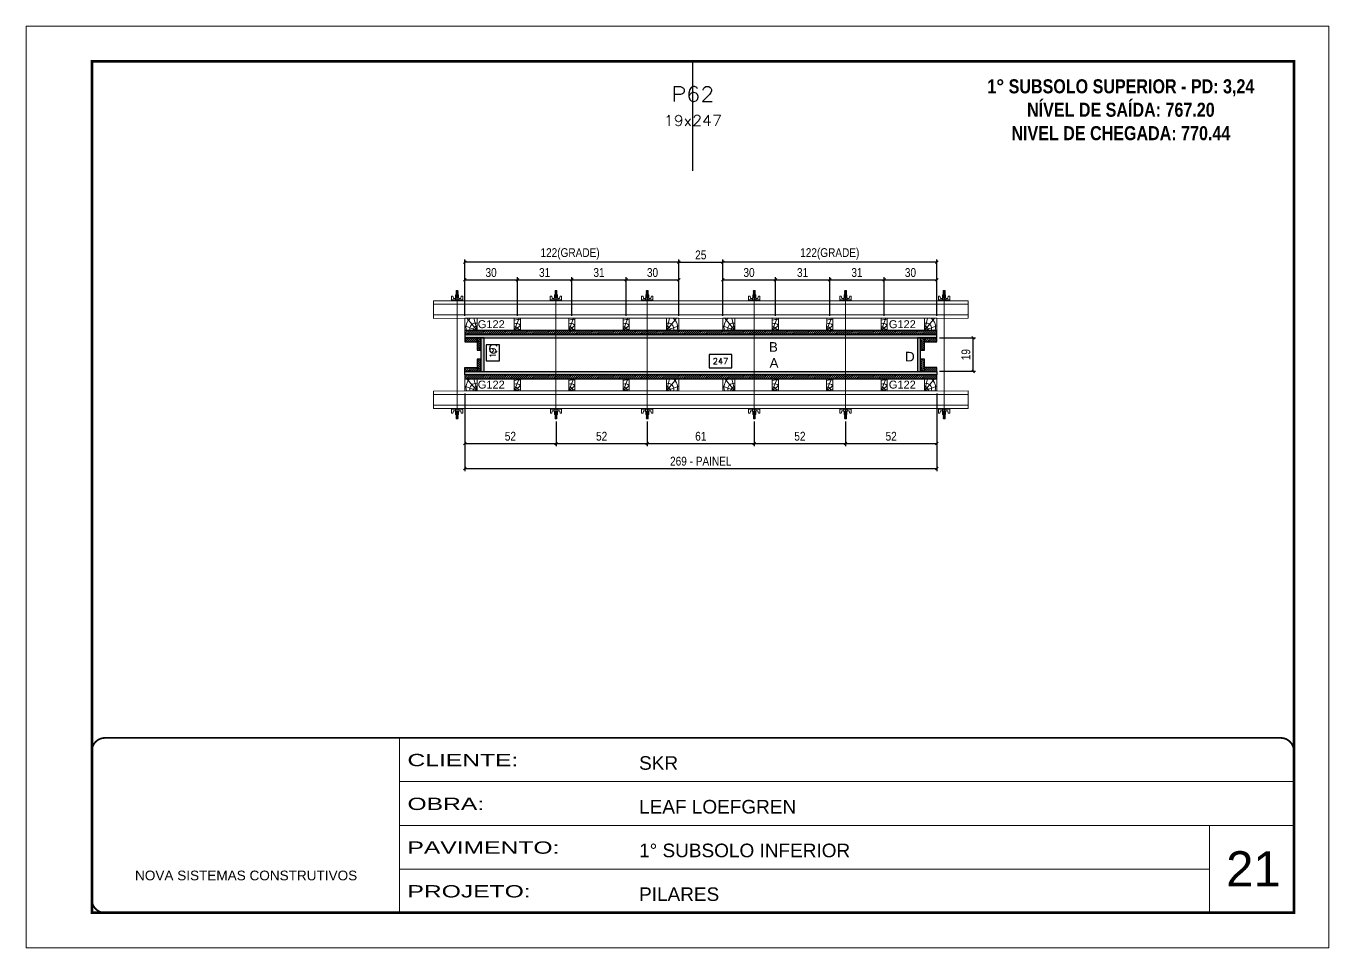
# Model space of a CAD drawing. Extents: x 14400 to 27878, y -21631 to 6985.
# Drawn here: x 14413 to 15898, y 192 to 1242 of the extents above; entities that cross this region are included whole.
import ezdxf
from ezdxf.enums import TextEntityAlignment as Align

# ---------------------------------------------------------------- set-up
doc = ezdxf.new("R2010")
doc.units = 0
for name, pattern in [('CONTINUO', [0]), ('DASHED', [0.75, 0.5, -0.25]), ('HIDDEN', [0.375, 0.25, -0.125])]:
    doc.linetypes.add(name, pattern=pattern)
for name, color, linetype, lineweight in [('CARIMBO', 255, 'Continuous', 9), ('Folhas', 255, 'Continuous', 9), ('Hachura', 251, 'Continuous', 9), ('Madeira', 126, 'Continuous', 18), ('Perfil Metálico', 224, 'Continuous', 18), ('SARRAFO DE PRESSAO', 251, 'DASHED', 9), ('Texto Seção', 7, 'Continuous', 15)]:
    doc.layers.add(name, color=color, linetype=linetype, lineweight=lineweight)
for name, color, linetype in [('CHAPA', 1, 'Continuous'), ('COTA', 241, 'Continuous'), ('NOMENCLATURA', 7, 'Continuous'), ('SARRAFO', 251, 'Continuous'), ('Texto de Titulo', 7, 'Continuous'), ('Texto Qtd Sarr', 242, 'Continuous'), ('TEXTO_GERAL', 7, 'Continuous')]:
    doc.layers.add(name, color=color, linetype=linetype)
doc.styles.add('ARIAL', font='arial.ttf')
doc.styles.add('COTA TECNICA 2X', font='techl___.ttf', dxfattribs={"height": 10})
doc.styles.add('ROMANC', font='techb___.ttf', dxfattribs={"height": 2.5})
doc.styles.add('ROMANS', font='romans.shx')
doc.styles.add('SANSSERIF', font='sas_____.pfb')
doc.styles.add('Tecnologia', font='')
doc.styles.get('Tecnologia').set_extended_font_data('Forgotten Futurist')
doc.dimstyles.new('SECAO PILAR', dxfattribs={"dimtxt": 10, "dimasz": 3, "dimexe": 3, "dimexo": 3, "dimgap": 3, "dimtad": 1, "dimdec": 1, "dimlfac": 0.5, "dimzin": 12, "dimdsep": 46, "dimtxsty": 'COTA TECNICA 2X', "dimblk1": 'OBLIQUE', "dimblk2": 'OBLIQUE', "dimsah": 1, "dimcen": 0.9, "dimclrd": 256, "dimclre": 256, "dimclrt": 256, "dimadec": 1, "dimazin": 3, "dimtfac": 1, "dimtdec": 1, "dimtmove": 0, "dimatfit": 3, "dimfxl": 1, "dimtolj": 1, "dimtzin": 12, "dimarcsym": 0})
doc.dimstyles.new('SECÇÃO 2', dxfattribs={"dimtxt": 7, "dimasz": 6, "dimexe": 0.18, "dimexo": 2, "dimgap": -4, "dimtad": 3, "dimdec": 1, "dimlfac": 0.5, "dimzin": 12, "dimdsep": 46, "dimtxsty": 'ROMANS', "dimblk": 'ARCHTICK', "dimcen": 0.09, "dimse1": 1, "dimse2": 1, "dimsd1": 1, "dimsd2": 1, "dimclrd": 180, "dimclre": 5, "dimclrt": 1, "dimadec": 0, "dimazin": 3, "dimtfac": 1, "dimtdec": 1, "dimtofl": 0, "dimtmove": 0, "dimatfit": 3, "dimldrblk": 'ARCHTICK', "dimfxl": 1, "dimtolj": 1, "dimtzin": 0, "dimarcsym": 0})
pattern_1 = [(225, (5789.5154, -22042.8167), (1.12253202, -1.12253202), [])]

# ---------------------------------------------------------------- blocks, each defined once
blk = doc.blocks.new('9999999999')
at = {"color": 30, "linetype": 'CONTINUO'}
for p, q in [((98564.6, 34230.2), (98564.6, 34429.4)), ((98564.6, 34379.6), (99584, 34379.6)), ((98564.6, 34329.8), (99488, 34329.8)), ((99584, 34329.8), (99488, 34329.8)), ((99488, 34329.8), (99488, 34230.2)), ((98564.6, 34280), (99488, 34280))]:
    blk.add_line(p, q, dxfattribs=at)
at = {"color": 30, "linetype": 'CONTINUO', "const_width": 2}
blk.add_lwpolyline([(99584, 34230.2), (99584, 34414.4, 0.414214), (99569, 34429.4), (98229, 34429.4, 0.414214), (98214, 34414.4), (98214, 34245.2, 0.414214), (98229, 34230.2), (99584, 34230.2)], format="xyb", dxfattribs=at)
at = {"layer": 'Folhas'}
blk.add_lwpolyline([(98139, 34190.2), (99624, 34190.2), (99624, 35240.2), (98139, 35240.2)], close=True, dxfattribs=at)
at = {"layer": 'Folhas', "color": 30, "const_width": 3}
blk.add_lwpolyline([(98214, 34230.2), (99584, 34230.2), (99584, 35200.2), (98214, 35200.2)], close=True, dxfattribs=at)
at = {"color": 7, "linetype": 'Continuous', "ltscale": 5, "style": 'ARIAL'}
for s, height, p in [('SKR', 15.48, (98837.7, 34393.1)), ('LEAF LOEFGREN', 15.483, (98837.7, 34343.3)), ('1° SUBSOLO INFERIOR', 15.483, (98837.7, 34293.5)), ('NOVA SISTEMAS CONSTRUTIVOS', 11.059, (98263.2, 34267.2)), ('PILARES', 15.48, (98837.7, 34243.7))]:
    blk.add_text(s, height=height, dxfattribs=at).set_placement(p)
at = {"layer": 'Folhas', "color": 7, "style": 'Tecnologia', "width": 1.5}
for s, p in [('CLIENTE:', (98573.7, 34397.2)), ('OBRA:', (98573.7, 34347.3)), ('PAVIMENTO:', (98573.7, 34297.5)), ('PROJETO:', (98573.7, 34247.7))]:
    blk.add_text(s, height=14, dxfattribs=at).set_placement(p)
blk = doc.blocks.new('*D1038')
at = {"layer": 'COTA', "color": 180, "lineweight": -2, "transparency": 16777216}
for p, q in [((14952.9, 878.7), (14937.9, 878.7)), ((14937.9, 878.7), (14937.9, 860.7)), ((14952.9, 860.7), (14952.9, 878.7)), ((14937.9, 860.7), (14952.9, 860.7))]:
    blk.add_line(p, q, dxfattribs=at)
at = {"layer": 'Defpoints', "color": 0, "transparency": 16777216}
for p in [(14952.8, 886.6), (14952.8, 848.6), (14956.9, 848.6)]:
    blk.add_point(p, dxfattribs=at)
at = {"layer": 'COTA', "color": 1, "transparency": 16777216, "insert": (14945.4, 869.7), "char_height": 7, "attachment_point": 5, "rotation": 90, "style": 'ROMANS'}
blk.add_mtext('\\A1;19', dxfattribs=at)
blk = doc.blocks.new('_ArchTick')
at = {"color": 0, "linetype": 'ByBlock', "const_width": 0.15}
blk.add_lwpolyline([(-0.5, -0.5), (0.5, 0.5)], dxfattribs=at)
blk = doc.blocks.new('*D1039')
at = {"layer": 'COTA', "color": 180, "lineweight": -2, "transparency": 16777216}
for p, q in [((15218, 867.6), (15192, 867.6)), ((15192, 867.6), (15192, 852.6)), ((15218, 852.6), (15218, 867.6)), ((15192, 852.6), (15218, 852.6))]:
    blk.add_line(p, q, dxfattribs=at)
at = {"layer": 'Defpoints', "color": 0, "transparency": 16777216}
for p in [(14935.5, 848.6), (15429.5, 848.6), (15429.5, 848.6)]:
    blk.add_point(p, dxfattribs=at)
at = {"layer": 'COTA', "color": 1, "transparency": 16777216, "insert": (15205, 860.1), "char_height": 7, "attachment_point": 5, "style": 'ROMANS'}
blk.add_mtext('\\A1;247', dxfattribs=at)
blk = doc.blocks.new('_Oblique')
at = {"color": 0, "linetype": 'ByBlock', "lineweight": -2}
blk.add_line((-0.5, -0.5), (0.5, 0.5), dxfattribs=at)
blk = doc.blocks.new('*D1040')
at = {"layer": 'COTA', "lineweight": -2, "transparency": 16777216}
for p, q in [((14913.5, 823.2), (14913.5, 735)), ((15451.5, 823.2), (15451.5, 735)), ((14913.5, 738), (15451.5, 738))]:
    blk.add_line(p, q, dxfattribs=at)
at = {"layer": 'Defpoints', "color": 0, "transparency": 16777216}
for p in [(14913.5, 826.2), (15451.5, 826.2), (15451.5, 738)]:
    blk.add_point(p, dxfattribs=at)
at = {"layer": 'COTA', "lineweight": -2, "transparency": 16777216, "xscale": 3, "yscale": 3, "zscale": 3, "rotation": 180}
blk.add_blockref('_Oblique', (14913.5, 738), dxfattribs=at)
at = {"layer": 'COTA', "lineweight": -2, "transparency": 16777216, "xscale": 3, "yscale": 3, "zscale": 3}
blk.add_blockref('_Oblique', (15451.5, 738), dxfattribs=at)
at = {"layer": 'COTA', "transparency": 16777216, "insert": (15182.5, 746.2), "char_height": 10, "attachment_point": 5, "style": 'COTA TECNICA 2X'}
blk.add_mtext('\\A1;269 - PAINEL', dxfattribs=at)
blk = doc.blocks.new('*D1041')
at = {"layer": 'COTA', "lineweight": -2, "transparency": 16777216}
for p, q in [((14913.5, 823.2), (14913.5, 763.5)), ((15017.5, 791.4), (15017.5, 763.5)), ((14913.5, 766.5), (15017.5, 766.5))]:
    blk.add_line(p, q, dxfattribs=at)
at = {"layer": 'Defpoints', "color": 0, "transparency": 16777216}
for p in [(14913.5, 826.2), (15017.5, 794.4), (15017.5, 766.5)]:
    blk.add_point(p, dxfattribs=at)
at = {"layer": 'COTA', "lineweight": -2, "transparency": 16777216, "xscale": 3, "yscale": 3, "zscale": 3, "rotation": 180}
blk.add_blockref('_Oblique', (14913.5, 766.5), dxfattribs=at)
at = {"layer": 'COTA', "lineweight": -2, "transparency": 16777216, "xscale": 3, "yscale": 3, "zscale": 3}
blk.add_blockref('_Oblique', (15017.5, 766.5), dxfattribs=at)
at = {"layer": 'COTA', "transparency": 16777216, "insert": (14965.5, 774.6), "char_height": 10, "attachment_point": 5, "style": 'COTA TECNICA 2X'}
blk.add_mtext('\\A1;52', dxfattribs=at)
blk = doc.blocks.new('C')
at = {"layer": 'Hachura', "color": 0}
for p, q in [((0, 3.22), (0, -3.22)), ((0.45, 3.22), (0, 3.22)), ((0.46, 3.16), (0, 3.16)), ((0.46, 3.05), (0, 3.05)), ((0.46, 2.88), (0, 2.88)), ((0, 2.75), (0, -1.16)), ((0.46, 2.65), (0, 2.65)), ((0.46, 2.23), (0, 2.23)), ((0.46, 1.51), (0, 1.51)), ((0.39, 0.49), (0.17, 0.49)), ((0.45, -3.23), (0.45, 3.22)), ((0.45, 3.22), (2.58, 3.22)), ((1.74, 0.97), (0.45, 0.97)), ((1.45, 0.1), (0.45, 0.1)), ((1.35, 1.94), (1.35, 0.96)), ((2.58, 2.39), (1.47, 2.09)), ((1.74, -0.97), (1.74, 0.97)), ((1.74, 0.97), (1.74, 0.84)), ((1.74, 0.97), (1.74, 0.84)), ((1.74, 0.84), (3.35, 0.84)), ((3.35, 0.45), (1.74, 0.45)), ((2.58, 3.22), (2.58, 2.39)), ((3.32, 0.84), (3.32, -0.84)), ((3.35, 0.84), (3.35, -0.84)), ((3.68, 0.45), (3.35, 0.45)), ((3.84, -0.52), (3.35, 0.45)), ((3.35, 0.06), (3.67, -0.57)), ((3.68, 0.45), (4.16, -0.52)), ((3.72, 0.5), (4.25, -0.57)), ((4.37, -0.55), (3.83, 0.53)), ((4.15, 0.45), (3.93, 0.45)), ((4.42, -0.52), (3.93, 0.45)), ((4.15, 0.45), (4.26, 0.45)), ((4.26, 0.45), (4.74, -0.52)), ((4.3, 0.5), (4.83, -0.57)), ((4.95, -0.55), (4.41, 0.53)), ((4.51, 0.45), (4.84, 0.45)), ((5, -0.52), (4.51, 0.45)), ((4.84, 0.45), (5.32, -0.52)), ((4.88, 0.5), (5.41, -0.57)), ((5.53, -0.55), (4.99, 0.53)), ((5.58, -0.52), (5.09, 0.45)), ((5.42, 0.45), (5.09, 0.45)), ((5.58, -0.52), (5.09, 0.45)), ((5.42, 0.45), (5.74, -0.19)), ((5.46, 0.5), (5.74, -0.07)), ((5.74, 0.19), (5.57, 0.53)), ((5.74, 0.32), (5.68, 0.45)), ((5.68, 0.45), (5.74, 0.45)), ((5.74, 0.45), (5.9, 0.29)), ((5.74, 0.45), (5.74, -0.52)), ((5.9, -0.36), (5.9, 0.29)), ((0.45, 0), (0, 0)), ((0.46, -1.52), (0, -1.52)), ((0.46, -2.23), (0, -2.23)), ((0.46, -2.65), (0, -2.65)), ((0.46, -2.88), (0, -2.88)), ((0.46, -3.05), (0, -3.05)), ((0.46, -3.16), (0, -3.16)), ((0, -3.22), (2.57, -3.22)), ((0.08, -0.48), (0.29, -0.48)), ((0.29, -0.48), (0.4, -0.48)), ((0.45, 0), (0.45, -0.97)), ((0.45, -0.16), (1.45, -0.16)), ((0.45, -0.65), (0.45, -0.32)), ((0.45, -3.23), (0.45, -0.65)), ((0.45, -0.97), (1.74, -0.97)), ((1.35, -1.94), (1.35, -0.97)), ((2.58, -2.39), (1.47, -2.1)), ((3.35, -0.32), (1.74, -0.32)), ((3.35, -0.84), (1.74, -0.84)), ((2.58, -3.23), (2.58, -2.39)), ((3.35, -0.07), (3.58, -0.52)), ((3.35, -0.52), (3.58, -0.52)), ((3.84, -0.52), (4.16, -0.52)), ((4.42, -0.52), (4.74, -0.52)), ((4.63, -0.52), (4.74, -0.52)), ((5, -0.52), (5.32, -0.52)), ((5.58, -0.52), (5.74, -0.52)), ((5.74, -0.52), (5.9, -0.36)), ((5.74, -0.52), (5.74, -0.52))]:
    blk.add_line(p, q, dxfattribs=at)
for centre, radius, start, end in [((1.52, 1.94), 0.161, 104.74356, 180), ((1.44, -0.03), 0.129, 272.69497, 87.30503), ((3.81, 0.39), 0.143, 25.56881, 154.43119), ((4.39, 0.39), 0.143, 25.56881, 154.43119), ((4.97, 0.39), 0.143, 25.56881, 154.43119), ((5.55, 0.39), 0.143, 25.56881, 154.43119), ((0.17, -0.37), 0.174, 221.74404, 317.85924), ((1.52, -1.94), 0.161, 180, 255.25644), ((3.71, -0.4), 0.174, 222.14076, 318.25596), ((4.29, -0.4), 0.174, 222.14076, 318.25596), ((4.87, -0.4), 0.174, 222.14076, 318.25596), ((5.45, -0.4), 0.174, 222.14076, 318.25596), ((5.61, -0.4), 0.174, 317.85924, 318.25596)]:
    blk.add_arc(centre, radius, start, end, dxfattribs=at)
blk = doc.blocks.new('*D1059')
at = {"layer": 'COTA', "lineweight": -2, "transparency": 16777216}
for p, q in [((15243.5, 791.4), (15243.5, 763.5)), ((15347.5, 791.4), (15347.5, 763.5)), ((15243.5, 766.5), (15347.5, 766.5))]:
    blk.add_line(p, q, dxfattribs=at)
at = {"layer": 'Defpoints', "color": 0, "transparency": 16777216}
for p in [(15243.5, 794.4), (15347.5, 794.4), (15347.5, 766.5)]:
    blk.add_point(p, dxfattribs=at)
at = {"layer": 'COTA', "lineweight": -2, "transparency": 16777216, "xscale": 3, "yscale": 3, "zscale": 3, "rotation": 180}
blk.add_blockref('_Oblique', (15243.5, 766.5), dxfattribs=at)
at = {"layer": 'COTA', "lineweight": -2, "transparency": 16777216, "xscale": 3, "yscale": 3, "zscale": 3}
blk.add_blockref('_Oblique', (15347.5, 766.5), dxfattribs=at)
at = {"layer": 'COTA', "transparency": 16777216, "insert": (15295.5, 774.6), "char_height": 10, "attachment_point": 5, "style": 'COTA TECNICA 2X'}
blk.add_mtext('\\A1;52', dxfattribs=at)
blk = doc.blocks.new('*D1060')
at = {"layer": 'COTA', "lineweight": -2, "transparency": 16777216}
for p, q in [((15454.5, 886.6), (15495.8, 886.6)), ((15492.8, 848.6), (15492.8, 886.6)), ((15454.5, 848.6), (15495.8, 848.6))]:
    blk.add_line(p, q, dxfattribs=at)
at = {"layer": 'Defpoints', "color": 0, "transparency": 16777216}
for p in [(15451.5, 886.6), (15492.8, 886.6), (15451.5, 848.6)]:
    blk.add_point(p, dxfattribs=at)
at = {"layer": 'COTA', "lineweight": -2, "transparency": 16777216, "xscale": 3, "yscale": 3, "zscale": 3}
for p, rotation in [((15492.8, 886.6), 90), ((15492.8, 848.6), 270)]:
    blk.add_blockref('_Oblique', p, dxfattribs=dict(at, rotation=rotation))
at = {"layer": 'COTA', "transparency": 16777216, "insert": (15484.7, 867.6), "char_height": 10, "attachment_point": 5, "rotation": 90, "style": 'COTA TECNICA 2X'}
blk.add_mtext('\\A1;19', dxfattribs=at)
blk = doc.blocks.new('*D1061')
at = {"layer": 'COTA', "lineweight": -2, "transparency": 16777216}
for p, q in [((15017.5, 791.4), (15017.5, 763.5)), ((15121.5, 791.4), (15121.5, 763.5)), ((15017.5, 766.5), (15121.5, 766.5))]:
    blk.add_line(p, q, dxfattribs=at)
at = {"layer": 'Defpoints', "color": 0, "transparency": 16777216}
for p in [(15017.5, 794.4), (15121.5, 794.4), (15121.5, 766.5)]:
    blk.add_point(p, dxfattribs=at)
at = {"layer": 'COTA', "lineweight": -2, "transparency": 16777216, "xscale": 3, "yscale": 3, "zscale": 3, "rotation": 180}
blk.add_blockref('_Oblique', (15017.5, 766.5), dxfattribs=at)
at = {"layer": 'COTA', "lineweight": -2, "transparency": 16777216, "xscale": 3, "yscale": 3, "zscale": 3}
blk.add_blockref('_Oblique', (15121.5, 766.5), dxfattribs=at)
at = {"layer": 'COTA', "transparency": 16777216, "insert": (15069.5, 774.6), "char_height": 10, "attachment_point": 5, "style": 'COTA TECNICA 2X'}
blk.add_mtext('\\A1;52', dxfattribs=at)
blk = doc.blocks.new('PONTALETE')
at = {"layer": 'Madeira'}
for q in [(2.71, 7), (7, 5.76), (7, 1.74)]:
    blk.add_line((0, 0), q, dxfattribs=at)
blk.add_lwpolyline([(0, 0), (7, 0), (7, 7), (0, 7)], close=True, dxfattribs=at)
for centre, radius, start, end in [((2.04, 0.06), 6.23, 37.28179, 109.09128), ((1.09, 0.9), 3.19, 343.60304, 109.98471), ((-0.21, -0.78), 3.09, 14.63219, 86.0383)]:
    blk.add_arc(centre, radius, start, end, dxfattribs=at)
blk = doc.blocks.new('MEIO PONTALETE')
at = {"layer": 'Madeira'}
for q in [(2.71, 7), (3.5, 2.88), (3.5, 0.87)]:
    blk.add_line((0, 0), q, dxfattribs=at)
blk.add_lwpolyline([(0, 0), (3.5, 0), (3.5, 7), (0, 7)], close=True, dxfattribs=at)
for centre, radius, start, end in [((2.04, 0.06), 6.23, 76.44987, 109.09128), ((1.09, 0.9), 3.19, 40.90626, 109.98471), ((-0.21, -0.78), 3.09, 14.63219, 86.0383)]:
    blk.add_arc(centre, radius, start, end, dxfattribs=at)
blk = doc.blocks.new('*D1042')
at = {"layer": 'COTA', "lineweight": -2, "transparency": 16777216}
for p, q in [((15207.5, 912), (15207.5, 955.9)), ((15207.5, 952.9), (15267.5, 952.9)), ((15267.5, 912), (15267.5, 955.9))]:
    blk.add_line(p, q, dxfattribs=at)
at = {"layer": 'Defpoints', "color": 0, "transparency": 16777216}
for p in [(15267.5, 952.9), (15207.5, 909), (15267.5, 909)]:
    blk.add_point(p, dxfattribs=at)
at = {"layer": 'COTA', "lineweight": -2, "transparency": 16777216, "xscale": 3, "yscale": 3, "zscale": 3, "rotation": 180}
blk.add_blockref('_Oblique', (15207.5, 952.9), dxfattribs=at)
at = {"layer": 'COTA', "lineweight": -2, "transparency": 16777216, "xscale": 3, "yscale": 3, "zscale": 3}
blk.add_blockref('_Oblique', (15267.5, 952.9), dxfattribs=at)
at = {"layer": 'COTA', "transparency": 16777216, "insert": (15237.5, 961.1), "char_height": 10, "attachment_point": 5, "style": 'COTA TECNICA 2X'}
blk.add_mtext('\\A1;30', dxfattribs=at)
blk = doc.blocks.new('*D1043')
at = {"layer": 'COTA', "lineweight": -2, "transparency": 16777216}
for p, q in [((15207.5, 912), (15207.5, 976.1)), ((15451.5, 973.1), (15207.5, 973.1)), ((15451.5, 912), (15451.5, 976.1))]:
    blk.add_line(p, q, dxfattribs=at)
at = {"layer": 'Defpoints', "color": 0, "transparency": 16777216}
for p in [(15207.5, 973.1), (15207.5, 909), (15451.5, 909)]:
    blk.add_point(p, dxfattribs=at)
at = {"layer": 'COTA', "lineweight": -2, "transparency": 16777216, "xscale": 3, "yscale": 3, "zscale": 3, "rotation": 180}
blk.add_blockref('_Oblique', (15207.5, 973.1), dxfattribs=at)
at = {"layer": 'COTA', "lineweight": -2, "transparency": 16777216, "xscale": 3, "yscale": 3, "zscale": 3}
blk.add_blockref('_Oblique', (15451.5, 973.1), dxfattribs=at)
at = {"layer": 'COTA', "transparency": 16777216, "insert": (15329.5, 982.3), "char_height": 10, "attachment_point": 5, "style": 'COTA TECNICA 2X'}
blk.add_mtext('\\A1;122(GRADE)', dxfattribs=at)
blk = doc.blocks.new('*D1062')
at = {"layer": 'COTA', "lineweight": -2, "transparency": 16777216}
for p, q in [((15267.5, 912), (15267.5, 955.9)), ((15267.5, 952.9), (15329.5, 952.9)), ((15329.5, 912), (15329.5, 955.9))]:
    blk.add_line(p, q, dxfattribs=at)
at = {"layer": 'Defpoints', "color": 0, "transparency": 16777216}
for p in [(15329.5, 952.9), (15267.5, 909), (15329.5, 909)]:
    blk.add_point(p, dxfattribs=at)
at = {"layer": 'COTA', "lineweight": -2, "transparency": 16777216, "xscale": 3, "yscale": 3, "zscale": 3, "rotation": 180}
blk.add_blockref('_Oblique', (15267.5, 952.9), dxfattribs=at)
at = {"layer": 'COTA', "lineweight": -2, "transparency": 16777216, "xscale": 3, "yscale": 3, "zscale": 3}
blk.add_blockref('_Oblique', (15329.5, 952.9), dxfattribs=at)
at = {"layer": 'COTA', "transparency": 16777216, "insert": (15298.5, 961.1), "char_height": 10, "attachment_point": 5, "style": 'COTA TECNICA 2X'}
blk.add_mtext('\\A1;31', dxfattribs=at)
blk = doc.blocks.new('*D1063')
at = {"layer": 'COTA', "lineweight": -2, "transparency": 16777216}
for p, q in [((15329.5, 912), (15329.5, 955.9)), ((15329.5, 952.9), (15391.5, 952.9)), ((15391.5, 912), (15391.5, 955.9))]:
    blk.add_line(p, q, dxfattribs=at)
at = {"layer": 'Defpoints', "color": 0, "transparency": 16777216}
for p in [(15391.5, 952.9), (15329.5, 909), (15391.5, 909)]:
    blk.add_point(p, dxfattribs=at)
at = {"layer": 'COTA', "lineweight": -2, "transparency": 16777216, "xscale": 3, "yscale": 3, "zscale": 3, "rotation": 180}
blk.add_blockref('_Oblique', (15329.5, 952.9), dxfattribs=at)
at = {"layer": 'COTA', "lineweight": -2, "transparency": 16777216, "xscale": 3, "yscale": 3, "zscale": 3}
blk.add_blockref('_Oblique', (15391.5, 952.9), dxfattribs=at)
at = {"layer": 'COTA', "transparency": 16777216, "insert": (15360.5, 961.1), "char_height": 10, "attachment_point": 5, "style": 'COTA TECNICA 2X'}
blk.add_mtext('\\A1;31', dxfattribs=at)
blk = doc.blocks.new('*D1064')
at = {"layer": 'COTA', "lineweight": -2, "transparency": 16777216}
for p, q in [((15391.5, 912), (15391.5, 955.9)), ((15391.5, 952.9), (15451.5, 952.9)), ((15451.5, 912), (15451.5, 955.9))]:
    blk.add_line(p, q, dxfattribs=at)
at = {"layer": 'Defpoints', "color": 0, "transparency": 16777216}
for p in [(15451.5, 952.9), (15391.5, 909), (15451.5, 909)]:
    blk.add_point(p, dxfattribs=at)
at = {"layer": 'COTA', "lineweight": -2, "transparency": 16777216, "xscale": 3, "yscale": 3, "zscale": 3, "rotation": 180}
blk.add_blockref('_Oblique', (15391.5, 952.9), dxfattribs=at)
at = {"layer": 'COTA', "lineweight": -2, "transparency": 16777216, "xscale": 3, "yscale": 3, "zscale": 3}
blk.add_blockref('_Oblique', (15451.5, 952.9), dxfattribs=at)
at = {"layer": 'COTA', "transparency": 16777216, "insert": (15421.5, 961.1), "char_height": 10, "attachment_point": 5, "style": 'COTA TECNICA 2X'}
blk.add_mtext('\\A1;30', dxfattribs=at)
blk = doc.blocks.new('*D1044')
at = {"layer": 'COTA', "lineweight": -2, "transparency": 16777216}
for p, q in [((14913.5, 912), (14913.5, 955.9)), ((14913.5, 952.9), (14973.5, 952.9)), ((14973.5, 912), (14973.5, 955.9))]:
    blk.add_line(p, q, dxfattribs=at)
at = {"layer": 'Defpoints', "color": 0, "transparency": 16777216}
for p in [(14973.5, 952.9), (14913.5, 909), (14973.5, 909)]:
    blk.add_point(p, dxfattribs=at)
at = {"layer": 'COTA', "lineweight": -2, "transparency": 16777216, "xscale": 3, "yscale": 3, "zscale": 3, "rotation": 180}
blk.add_blockref('_Oblique', (14913.5, 952.9), dxfattribs=at)
at = {"layer": 'COTA', "lineweight": -2, "transparency": 16777216, "xscale": 3, "yscale": 3, "zscale": 3}
blk.add_blockref('_Oblique', (14973.5, 952.9), dxfattribs=at)
at = {"layer": 'COTA', "transparency": 16777216, "insert": (14943.5, 961.1), "char_height": 10, "attachment_point": 5, "style": 'COTA TECNICA 2X'}
blk.add_mtext('\\A1;30', dxfattribs=at)
blk = doc.blocks.new('*D1045')
at = {"layer": 'COTA', "lineweight": -2, "transparency": 16777216}
for p, q in [((14913.5, 912), (14913.5, 976.1)), ((15157.5, 973.1), (14913.5, 973.1)), ((15157.5, 912), (15157.5, 976.1))]:
    blk.add_line(p, q, dxfattribs=at)
at = {"layer": 'Defpoints', "color": 0, "transparency": 16777216}
for p in [(14913.5, 973.1), (14913.5, 909), (15157.5, 909)]:
    blk.add_point(p, dxfattribs=at)
at = {"layer": 'COTA', "lineweight": -2, "transparency": 16777216, "xscale": 3, "yscale": 3, "zscale": 3, "rotation": 180}
blk.add_blockref('_Oblique', (14913.5, 973.1), dxfattribs=at)
at = {"layer": 'COTA', "lineweight": -2, "transparency": 16777216, "xscale": 3, "yscale": 3, "zscale": 3}
blk.add_blockref('_Oblique', (15157.5, 973.1), dxfattribs=at)
at = {"layer": 'COTA', "transparency": 16777216, "insert": (15033.5, 982.3), "char_height": 10, "attachment_point": 5, "style": 'COTA TECNICA 2X'}
blk.add_mtext('\\A1;122(GRADE)', dxfattribs=at)
blk = doc.blocks.new('*D1065')
at = {"layer": 'COTA', "lineweight": -2, "transparency": 16777216}
for p, q in [((14973.5, 912), (14973.5, 955.9)), ((14973.5, 952.9), (15035.5, 952.9)), ((15035.5, 912), (15035.5, 955.9))]:
    blk.add_line(p, q, dxfattribs=at)
at = {"layer": 'Defpoints', "color": 0, "transparency": 16777216}
for p in [(15035.5, 952.9), (14973.5, 909), (15035.5, 909)]:
    blk.add_point(p, dxfattribs=at)
at = {"layer": 'COTA', "lineweight": -2, "transparency": 16777216, "xscale": 3, "yscale": 3, "zscale": 3, "rotation": 180}
blk.add_blockref('_Oblique', (14973.5, 952.9), dxfattribs=at)
at = {"layer": 'COTA', "lineweight": -2, "transparency": 16777216, "xscale": 3, "yscale": 3, "zscale": 3}
blk.add_blockref('_Oblique', (15035.5, 952.9), dxfattribs=at)
at = {"layer": 'COTA', "transparency": 16777216, "insert": (15004.5, 961.1), "char_height": 10, "attachment_point": 5, "style": 'COTA TECNICA 2X'}
blk.add_mtext('\\A1;31', dxfattribs=at)
blk = doc.blocks.new('*D1066')
at = {"layer": 'COTA', "lineweight": -2, "transparency": 16777216}
for p, q in [((15035.5, 912), (15035.5, 955.9)), ((15035.5, 952.9), (15097.5, 952.9)), ((15097.5, 912), (15097.5, 955.9))]:
    blk.add_line(p, q, dxfattribs=at)
at = {"layer": 'Defpoints', "color": 0, "transparency": 16777216}
for p in [(15097.5, 952.9), (15035.5, 909), (15097.5, 909)]:
    blk.add_point(p, dxfattribs=at)
at = {"layer": 'COTA', "lineweight": -2, "transparency": 16777216, "xscale": 3, "yscale": 3, "zscale": 3, "rotation": 180}
blk.add_blockref('_Oblique', (15035.5, 952.9), dxfattribs=at)
at = {"layer": 'COTA', "lineweight": -2, "transparency": 16777216, "xscale": 3, "yscale": 3, "zscale": 3}
blk.add_blockref('_Oblique', (15097.5, 952.9), dxfattribs=at)
at = {"layer": 'COTA', "transparency": 16777216, "insert": (15066.5, 961.1), "char_height": 10, "attachment_point": 5, "style": 'COTA TECNICA 2X'}
blk.add_mtext('\\A1;31', dxfattribs=at)
blk = doc.blocks.new('*D1067')
at = {"layer": 'COTA', "lineweight": -2, "transparency": 16777216}
for p, q in [((15097.5, 912), (15097.5, 955.9)), ((15097.5, 952.9), (15157.5, 952.9)), ((15157.5, 912), (15157.5, 955.9))]:
    blk.add_line(p, q, dxfattribs=at)
at = {"layer": 'Defpoints', "color": 0, "transparency": 16777216}
for p in [(15157.5, 952.9), (15097.5, 909), (15157.5, 909)]:
    blk.add_point(p, dxfattribs=at)
at = {"layer": 'COTA', "lineweight": -2, "transparency": 16777216, "xscale": 3, "yscale": 3, "zscale": 3, "rotation": 180}
blk.add_blockref('_Oblique', (15097.5, 952.9), dxfattribs=at)
at = {"layer": 'COTA', "lineweight": -2, "transparency": 16777216, "xscale": 3, "yscale": 3, "zscale": 3}
blk.add_blockref('_Oblique', (15157.5, 952.9), dxfattribs=at)
at = {"layer": 'COTA', "transparency": 16777216, "insert": (15127.5, 961.1), "char_height": 10, "attachment_point": 5, "style": 'COTA TECNICA 2X'}
blk.add_mtext('\\A1;30', dxfattribs=at)
blk = doc.blocks.new('*D1052')
at = {"layer": 'COTA', "lineweight": -2, "transparency": 16777216}
for p, q in [((15157.5, 912), (15157.5, 976.1)), ((15157.5, 973.1), (15207.5, 973.1)), ((15207.5, 912), (15207.5, 976.1))]:
    blk.add_line(p, q, dxfattribs=at)
at = {"layer": 'Defpoints', "color": 0, "transparency": 16777216}
for p in [(15207.5, 973.1), (15157.5, 909), (15207.5, 909)]:
    blk.add_point(p, dxfattribs=at)
at = {"layer": 'COTA', "lineweight": -2, "transparency": 16777216, "xscale": 3, "yscale": 3, "zscale": 3, "rotation": 180}
blk.add_blockref('_Oblique', (15157.5, 973.1), dxfattribs=at)
at = {"layer": 'COTA', "lineweight": -2, "transparency": 16777216, "xscale": 3, "yscale": 3, "zscale": 3}
blk.add_blockref('_Oblique', (15207.5, 973.1), dxfattribs=at)
at = {"layer": 'COTA', "transparency": 16777216, "insert": (15182.5, 981.2), "char_height": 10, "attachment_point": 5, "style": 'COTA TECNICA 2X'}
blk.add_mtext('\\A1;25', dxfattribs=at)
blk = doc.blocks.new('titulo1')
at = {"layer": 'Defpoints', "color": 252, "linetype": 'HIDDEN', "ltscale": 2}
blk.add_line((0, 0), (0, 125), dxfattribs=at)
at = {"layer": 'Defpoints', "style": 'ROMANS', "oblique": 15}
blk.add_attdef('FOLHA', text='', height=10, dxfattribs=at).set_placement((0, 15.6), align=Align.MIDDLE_CENTER)
at = {"layer": 'Texto Qtd Sarr', "color": 3, "style": 'ROMANS', "oblique": 15}
for tag, height, p in [('TITULO', 17, (0, 71.4)), ('SEÇÃO', 12, (0, 41.5))]:
    blk.add_attdef(tag, text='', height=height, dxfattribs=at).set_placement(p, align=Align.MIDDLE_CENTER)
blk = doc.blocks.new('*D1053')
at = {"layer": 'COTA', "lineweight": -2, "transparency": 16777216}
for p, q in [((15451.5, 823.2), (15451.5, 763.5)), ((15347.5, 791.4), (15347.5, 763.5)), ((15347.5, 766.5), (15451.5, 766.5))]:
    blk.add_line(p, q, dxfattribs=at)
at = {"layer": 'Defpoints', "color": 0, "transparency": 16777216}
for p in [(15451.5, 826.2), (15347.5, 794.4), (15451.5, 766.5)]:
    blk.add_point(p, dxfattribs=at)
at = {"layer": 'COTA', "lineweight": -2, "transparency": 16777216, "xscale": 3, "yscale": 3, "zscale": 3, "rotation": 180}
blk.add_blockref('_Oblique', (15347.5, 766.5), dxfattribs=at)
at = {"layer": 'COTA', "lineweight": -2, "transparency": 16777216, "xscale": 3, "yscale": 3, "zscale": 3}
blk.add_blockref('_Oblique', (15451.5, 766.5), dxfattribs=at)
at = {"layer": 'COTA', "transparency": 16777216, "insert": (15399.5, 774.6), "char_height": 10, "attachment_point": 5, "style": 'COTA TECNICA 2X'}
blk.add_mtext('\\A1;52', dxfattribs=at)
blk = doc.blocks.new('*D1054')
at = {"layer": 'COTA', "lineweight": -2, "transparency": 16777216}
for p, q in [((15121.5, 791.4), (15121.5, 763.5)), ((15243.5, 791.4), (15243.5, 763.5)), ((15121.5, 766.5), (15243.5, 766.5))]:
    blk.add_line(p, q, dxfattribs=at)
at = {"layer": 'Defpoints', "color": 0, "transparency": 16777216}
for p in [(15121.5, 794.4), (15243.5, 794.4), (15243.5, 766.5)]:
    blk.add_point(p, dxfattribs=at)
at = {"layer": 'COTA', "lineweight": -2, "transparency": 16777216, "xscale": 3, "yscale": 3, "zscale": 3, "rotation": 180}
blk.add_blockref('_Oblique', (15121.5, 766.5), dxfattribs=at)
at = {"layer": 'COTA', "lineweight": -2, "transparency": 16777216, "xscale": 3, "yscale": 3, "zscale": 3}
blk.add_blockref('_Oblique', (15243.5, 766.5), dxfattribs=at)
at = {"layer": 'COTA', "transparency": 16777216, "insert": (15182.5, 774.6), "char_height": 10, "attachment_point": 5, "style": 'COTA TECNICA 2X'}
blk.add_mtext('\\A1;61', dxfattribs=at)

msp = doc.modelspace()

# ---------------------------------------------------------------- hatches: boundary and pattern name
at = {"layer": 'Hachura'}
h = msp.add_hatch(dxfattribs=at)
h.set_pattern_fill('ANSI31', color=256, scale=0.5, angle=180, style=0)
h.set_pattern_definition([(225, (5819.5154, -22034.4167), (1.12253202, -1.12253202), [])])
h.paths.add_polyline_path([(15451.47, 894.99), (15451.47, 890.59), (14913.47, 890.59), (14913.47, 894.99)])
h = msp.add_hatch(color=256, dxfattribs=at)
h.dxf.hatch_style = 1
h.paths.add_polyline_path([(15451.47, 886.58), (15451.47, 890.58), (14913.47, 890.59), (14913.47, 886.59)])
h = msp.add_hatch(dxfattribs=at)
h.set_pattern_fill('ANSI31', color=256, scale=0.5, angle=180, style=0)
h.set_pattern_definition(pattern_1)
h.paths.add_polyline_path([(14927.47, 886.59), (14927.47, 882.19), (14913.47, 882.19), (14913.47, 886.59)])
h = msp.add_hatch(dxfattribs=at)
h.set_pattern_fill('ANSI31', color=256, scale=0.5, angle=270, style=0)
h.set_pattern_definition([(315, (37823.2754, -8616.3604), (1.12253202, 1.12253202), [])])
h.paths.add_polyline_path([(14931.87, 872.59), (14927.47, 872.59), (14927.47, 886.59), (14931.87, 886.59)])
h = msp.add_hatch(color=256, dxfattribs=at)
h.dxf.hatch_style = 1
h.paths.add_polyline_path([(14931.87, 848.59), (14935.47, 848.59), (14935.47, 886.59), (14931.87, 886.59)])
h = msp.add_hatch(color=256, dxfattribs=at)
h.dxf.hatch_style = 1
h.paths.add_polyline_path([(15429.47, 848.59), (15433.07, 848.59), (15433.07, 886.59), (15429.47, 886.59)])
h = msp.add_hatch(dxfattribs=at)
h.set_pattern_fill('ANSI31', color=256, scale=0.5, angle=270, style=0)
h.set_pattern_definition([(315, (38328.8754, -8616.3604), (1.12253202, 1.12253202), [])])
h.paths.add_polyline_path([(15437.47, 872.59), (15433.07, 872.59), (15433.07, 886.59), (15437.47, 886.59)])
h = msp.add_hatch(dxfattribs=at)
h.set_pattern_fill('ANSI31', color=256, scale=0.5, angle=180, style=0)
h.set_pattern_definition([(225, (6313.5154, -22042.8167), (1.12253202, -1.12253202), [])])
h.paths.add_polyline_path([(15451.47, 886.59), (15451.47, 882.19), (15437.47, 882.19), (15437.47, 886.59)])
h = msp.add_hatch(dxfattribs=at)
h.set_pattern_fill('ANSI31', color=256, scale=0.5, angle=270, style=0)
h.set_pattern_definition([(315, (37823.2754, -8640.3604), (1.12253202, 1.12253202), [])])
h.paths.add_polyline_path([(14931.87, 848.59), (14927.47, 848.59), (14927.47, 862.59), (14931.87, 862.59)])
h = msp.add_hatch(dxfattribs=at)
h.set_pattern_fill('ANSI31', color=256, scale=0.5, angle=270, style=0)
h.set_pattern_definition([(315, (38328.8754, -8640.3604), (1.12253202, 1.12253202), [])])
h.paths.add_polyline_path([(15437.47, 848.59), (15433.07, 848.59), (15433.07, 862.59), (15437.47, 862.59)])
h = msp.add_hatch(dxfattribs=at)
h.set_pattern_fill('ANSI31', color=256, scale=0.5, angle=180, style=0)
h.set_pattern_definition(pattern_1)
h.paths.add_polyline_path([(14927.47, 848.59), (14927.47, 852.99), (14913.47, 852.99), (14913.47, 848.59)])
h = msp.add_hatch(color=256, dxfattribs=at)
h.dxf.hatch_style = 1
h.paths.add_polyline_path([(15451.47, 848.59), (15451.47, 844.59), (14913.47, 844.59), (14913.47, 848.59)])
h = msp.add_hatch(dxfattribs=at)
h.set_pattern_fill('ANSI31', color=256, scale=0.5, angle=180, style=0)
h.set_pattern_definition([(225, (5948.5154, -22042.8167), (1.12253202, -1.12253202), [])])
h.paths.add_polyline_path([(15437.47, 848.59), (15437.47, 852.99), (15451.47, 852.99), (15451.47, 848.59)])
h = msp.add_hatch(dxfattribs=at)
h.set_pattern_fill('ANSI31', color=256, scale=0.5, angle=180, style=0)
h.set_pattern_definition([(225, (5819.5154, -22084.8167), (1.12253202, -1.12253202), [])])
h.paths.add_polyline_path([(15451.47, 844.59), (15451.47, 840.19), (14913.47, 840.19), (14913.47, 844.59)])

# ---------------------------------------------------------------- linework, layer by layer
at = {"layer": 'CHAPA'}
for points in [[(15451.47, 886.59), (15451.47, 890.59), (14913.47, 890.59), (14913.47, 886.59)], [(14931.87, 848.59), (14935.47, 848.59), (14935.47, 886.59), (14931.87, 886.59)], [(15429.47, 848.59), (15433.07, 848.59), (15433.07, 886.59), (15429.47, 886.59)], [(15451.47, 848.59), (15451.47, 844.59), (14913.47, 844.59), (14913.47, 848.59)]]:
    msp.add_lwpolyline(points, close=True, dxfattribs=at)
at = {"layer": 'Hachura'}
for p, q in [((14904.78, 795.42), (14904.78, 935.96)), ((15017.47, 795.42), (15017.47, 935.96)), ((15121.47, 795.42), (15121.47, 935.96)), ((15243.47, 795.42), (15243.47, 935.96)), ((15347.47, 795.42), (15347.47, 935.96)), ((15459.86, 795.42), (15459.86, 935.96))]:
    msp.add_line(p, q, dxfattribs=at)
at = {"layer": 'Madeira'}
for points in [[(14913.47, 894.99), (14913.48, 908.99), (15157.48, 908.99), (15157.46, 894.99)], [(15207.47, 894.99), (15207.49, 908.99), (15451.48, 908.99), (15451.47, 894.99)], [(14913.45, 826.21), (14913.47, 840.21), (15157.46, 840.21), (15157.44, 826.21)], [(15207.46, 826.21), (15207.47, 840.21), (15451.47, 840.21), (15451.45, 826.21)]]:
    msp.add_lwpolyline(points, close=True, dxfattribs=at)
at = {"layer": 'Perfil Metálico'}
for p, q in [((15487.19, 924.93), (14877.75, 924.93)), ((15487.19, 912.93), (14877.75, 912.93)), ((15487.19, 822.19), (14877.75, 822.19)), ((15487.19, 810.19), (14877.75, 810.19))]:
    msp.add_line(p, q, dxfattribs=at)
for points in [[(15487.19, 908.99), (15487.19, 928.99), (14877.75, 928.93), (14877.75, 908.93)], [(14877.75, 826.19), (14877.75, 806.19), (15487.19, 806.25), (15487.19, 826.25)]]:
    msp.add_lwpolyline(points, close=True, dxfattribs=at)
at = {"layer": 'SARRAFO'}
for points in [[(14913.47, 890.59), (15451.47, 890.59), (15451.47, 894.99), (14913.47, 894.99)], [(14913.47, 890.59), (15451.47, 890.59), (15451.47, 894.99), (14913.47, 894.99)], [(14913.47, 882.19), (14927.47, 882.19), (14927.47, 886.59), (14913.47, 886.59)], [(14913.47, 882.19), (14927.47, 882.19), (14927.47, 886.59), (14913.47, 886.59)], [(14927.47, 886.59), (14927.47, 872.59), (14931.87, 872.59), (14931.87, 886.59)], [(14927.47, 886.59), (14927.47, 872.59), (14931.87, 872.59), (14931.87, 886.59)], [(15433.07, 886.59), (15433.07, 872.59), (15437.47, 872.59), (15437.47, 886.59)], [(15433.07, 886.59), (15433.07, 872.59), (15437.47, 872.59), (15437.47, 886.59)], [(15437.47, 882.19), (15451.47, 882.19), (15451.47, 886.59), (15437.47, 886.59)], [(15437.47, 882.19), (15451.47, 882.19), (15451.47, 886.59), (15437.47, 886.59)], [(14927.47, 862.59), (14927.47, 848.59), (14931.87, 848.59), (14931.87, 862.59)], [(14927.47, 862.59), (14927.47, 848.59), (14931.87, 848.59), (14931.87, 862.59)], [(15433.07, 862.59), (15433.07, 848.59), (15437.47, 848.59), (15437.47, 862.59)], [(15433.07, 862.59), (15433.07, 848.59), (15437.47, 848.59), (15437.47, 862.59)], [(14913.47, 852.99), (14927.47, 852.99), (14927.47, 848.59), (14913.47, 848.59)], [(14913.47, 852.99), (14927.47, 852.99), (14927.47, 848.59), (14913.47, 848.59)], [(15451.47, 852.99), (15437.47, 852.99), (15437.47, 848.59), (15451.47, 848.59)], [(15451.47, 852.99), (15437.47, 852.99), (15437.47, 848.59), (15451.47, 848.59)], [(14913.47, 840.19), (15451.47, 840.19), (15451.47, 844.59), (14913.47, 844.59)], [(14913.47, 840.19), (15451.47, 840.19), (15451.47, 844.59), (14913.47, 844.59)]]:
    msp.add_lwpolyline(points, close=True, dxfattribs=at)

# ---------------------------------------------------------------- block references
at = {"layer": 'Hachura', "linetype": 'Continuous', "yscale": 2, "zscale": 2}
for p, xscale, rotation in [((14904.79, 928.96), -2, 270), ((15017.46, 928.96), 2, 90.00000000000001), ((15121.46, 928.96), 2, 90.00000000000001), ((15243.46, 928.96), 2, 90.00000000000001), ((15347.46, 928.96), 2, 90.00000000000001), ((15459.85, 928.96), 2, 90.00000000000001), ((14904.78, 806.22), 2, 270), ((15017.47, 806.22), -2, 90), ((15121.47, 806.22), -2, 90), ((15243.47, 806.22), -2, 90), ((15347.47, 806.22), -2, 90), ((15459.86, 806.22), -2, 90)]:
    msp.add_blockref('C', p, dxfattribs=dict(at, xscale=xscale, rotation=rotation))
at = {"layer": 'Madeira'}
for name, p, xscale, yscale, zscale, rotation in [('PONTALETE', (14927.47, 894.99), 2, 2, 2, 89.93708930310329), ('MEIO PONTALETE', (14969.97, 895), 1.999999997962732, 1.999999997962732, 1.999999997962732, 359.9370893031033), ('MEIO PONTALETE', (15031.97, 895), 1.999999997962732, 1.999999997962732, 1.999999997962732, 359.9370893031033), ('MEIO PONTALETE', (15093.97, 895), 1.999999997962732, 1.999999997962732, 1.999999997962732, 359.9370893031033), ('PONTALETE', (15143.46, 895.01), -2, 2, 2, 269.9370893031033), ('PONTALETE', (15221.47, 894.99), 2, 2, 2, 89.93708930310329), ('MEIO PONTALETE', (15263.97, 895), 1.999999997962732, 1.999999997962732, 1.999999997962732, 359.9370893031033), ('MEIO PONTALETE', (15325.97, 895), 1.999999997962732, 1.999999997962732, 1.999999997962732, 359.9370893031033), ('MEIO PONTALETE', (15387.97, 895), 1.999999997962732, 1.999999997962732, 1.999999997962732, 359.9370893031033), ('PONTALETE', (15437.47, 895.01), -2, 2, 2, 269.9370893031033), ('PONTALETE', (14927.45, 826.2), 2, 2, 2, 89.93708930310329), ('MEIO PONTALETE', (14969.95, 826.21), 1.999999997962732, 1.999999997962732, 1.999999997962732, 359.9370893031033), ('MEIO PONTALETE', (15031.95, 826.21), 1.999999997962732, 1.999999997962732, 1.999999997962732, 359.9370893031033), ('MEIO PONTALETE', (15093.95, 826.21), 1.999999997962732, 1.999999997962732, 1.999999997962732, 359.9370893031033), ('PONTALETE', (15143.44, 826.22), -2, 2, 2, 269.9370893031033), ('PONTALETE', (15221.46, 826.2), 2, 2, 2, 89.93708930310329), ('MEIO PONTALETE', (15263.96, 826.21), 1.999999997962732, 1.999999997962732, 1.999999997962732, 359.9370893031033), ('MEIO PONTALETE', (15325.96, 826.21), 1.999999997962732, 1.999999997962732, 1.999999997962732, 359.9370893031033), ('MEIO PONTALETE', (15387.96, 826.21), 1.999999997962732, 1.999999997962732, 1.999999997962732, 359.9370893031033), ('PONTALETE', (15437.45, 826.22), -2, 2, 2, 269.9370893031033)]:
    msp.add_blockref(name, p, dxfattribs=dict(at, xscale=xscale, yscale=yscale, zscale=zscale, rotation=rotation))
at = {"layer": 'SARRAFO DE PRESSAO', "color": 6, "linetype": 'ByBlock'}
msp.add_blockref('9999999999', (-83725.51, -33998.35), dxfattribs=at)
at = {"layer": 'Texto Seção'}
ref = msp.add_blockref('titulo1', (15173.47, 1076.85), dxfattribs=at)
ref.add_attrib('TITULO', 'P62', dxfattribs={"layer": 'Texto de Titulo', "color": 7, "height": 17, "style": 'ROMANS', "width": 1.1}).set_placement((15173.47, 1164.35), align=Align.MIDDLE_CENTER)
ref.add_attrib('SEÇÃO', '19x247', dxfattribs={"layer": 'Texto de Titulo', "color": 7, "height": 12, "style": 'ROMANS', "width": 1.1}).set_placement((15173.47, 1134.35), align=Align.MIDDLE_CENTER)

# ---------------------------------------------------------------- texts
at = {"layer": 'CARIMBO', "style": 'ARIAL'}
msp.add_text('21', height=40, dxfattribs=at).set_placement((15781.33, 262))
at = {"layer": 'NOMENCLATURA', "color": 2, "insert": (15661.31, 1207.91), "char_height": 16, "attachment_point": 2, "style": 'ROMANC'}
msp.add_mtext_dynamic_manual_height_columns('\\P1° SUBSOLO SUPERIOR - PD: 3,24\\PNÍVEL DE SAÍDA: 767.20\\PNIVEL DE CHEGADA: 770.44', width=432.3511, gutter_width=1, heights=[0], dxfattribs=at)
at = {"layer": 'TEXTO_GERAL', "color": 0, "linetype": 'Continuous', "style": 'SANSSERIF'}
for p in [(14928.32, 902.29), (15396.87, 902.29), (14928.31, 833.51), (15396.85, 833.51)]:
    msp.add_text('G122', height=9, dxfattribs=at).set_placement(p, align=Align.MIDDLE_LEFT)
at = {"layer": 'TEXTO_GERAL', "style": 'ARIAL'}
for s, p in [('C', (14945.97, 874.25)), ('B', (15265.23, 876.34)), ('A', (15265.98, 858.11)), ('D', (15420.83, 865.31))]:
    msp.add_text(s, height=11, dxfattribs=at).set_placement(p, align=Align.MIDDLE_CENTER)

# ---------------------------------------------------------------- dimensions: what is measured, and where the dimension line sits
at = {"layer": 'COTA'}
dim = msp.add_linear_dim(base=(14913.48, 973.13), p1=(15157.48, 908.98), p2=(14913.48, 909), text='<>(GRADE)', dimstyle='SECAO PILAR', dxfattribs=at)
dim.commit()
dim.dimension.update_dxf_attribs({"geometry": '*D1045', "text_midpoint": (15033.48, 973.13), "dimtype": 160})
for base, p1, p2, dimstyle, picture, middle in [((15207.49, 973.13), (15157.48, 908.96), (15207.49, 909), 'SECAO PILAR', '*D1052', (15182.48, 973.13)), ((15429.47, 848.59), (14935.47, 848.59), (15429.47, 848.59), 'SECÇÃO 2', '*D1039', (15205.02, 848.59))]:
    dim = msp.add_linear_dim(base=base, p1=p1, p2=p2, dimstyle=dimstyle, dxfattribs=at)
    dim.commit()
    dim.dimension.update_dxf_attribs({"geometry": picture, "text_midpoint": middle, "dimtype": 160})
for base, p1, p2, text, picture, middle in [((15207.49, 973.13), (15451.48, 908.98), (15207.49, 909), '<>(GRADE)', '*D1043', (15329.49, 982.35)), ((15451.47, 738.03), (14913.47, 826.2), (15451.47, 826.24), '<> - PAINEL', '*D1040', (15182.47, 746.16))]:
    dim = msp.add_linear_dim(base=base, p1=p1, p2=p2, text=text, dimstyle='SECAO PILAR', dxfattribs=at)
    dim.commit()
    dim.dimension.update_dxf_attribs({"geometry": picture, "text_midpoint": middle})
for base, p1, p2, picture, middle in [((14973.48, 952.93), (14913.48, 909), (14973.48, 908.99), '*D1044', (14943.48, 961.15)), ((15035.48, 952.93), (14973.48, 908.99), (15035.48, 908.99), '*D1065', (15004.48, 961.15)), ((15097.48, 952.93), (15035.48, 908.99), (15097.48, 908.99), '*D1066', (15066.48, 961.15)), ((15157.48, 952.93), (15097.48, 908.99), (15157.48, 908.99), '*D1067', (15127.48, 961.15)), ((15267.49, 952.93), (15207.49, 909), (15267.49, 908.99), '*D1042', (15237.49, 961.15)), ((15329.49, 952.93), (15267.49, 908.99), (15329.49, 908.99), '*D1062', (15298.49, 961.15)), ((15391.49, 952.93), (15329.49, 908.99), (15391.49, 908.99), '*D1063', (15360.49, 961.15)), ((15451.48, 952.93), (15391.49, 908.99), (15451.48, 908.99), '*D1064', (15421.49, 961.15)), ((15017.54, 766.45), (14913.47, 826.19), (15017.54, 794.42), '*D1041', (14965.5, 774.56)), ((15451.45, 766.45), (15347.54, 794.42), (15451.45, 826.21), '*D1053', (15399.49, 774.56)), ((15121.54, 766.45), (15017.54, 794.42), (15121.54, 794.42), '*D1061', (15069.54, 774.56)), ((15243.54, 766.45), (15121.54, 794.42), (15243.54, 794.42), '*D1054', (15182.54, 774.56)), ((15347.54, 766.45), (15243.54, 794.42), (15347.54, 794.42), '*D1059', (15295.54, 774.56))]:
    dim = msp.add_linear_dim(base=base, p1=p1, p2=p2, dimstyle='SECAO PILAR', dxfattribs=at)
    dim.commit()
    dim.dimension.update_dxf_attribs({"geometry": picture, "text_midpoint": middle})
dim = msp.add_linear_dim(base=(14956.88, 848.59), p1=(14952.79, 886.59), p2=(14952.79, 848.59), angle=270, dimstyle='SECÇÃO 2', dxfattribs=at)
dim.commit()
dim.dimension.update_dxf_attribs({"geometry": '*D1038', "text_midpoint": (14956.88, 869.67), "dimtype": 160})
dim = msp.add_linear_dim(base=(15492.77, 886.59), p1=(15451.47, 848.59), p2=(15451.47, 886.59), angle=90, dimstyle='SECAO PILAR', dxfattribs=at)
dim.commit()
dim.dimension.update_dxf_attribs({"geometry": '*D1060', "text_midpoint": (15484.68, 867.59)})

doc.saveas('drawing.dxf')
